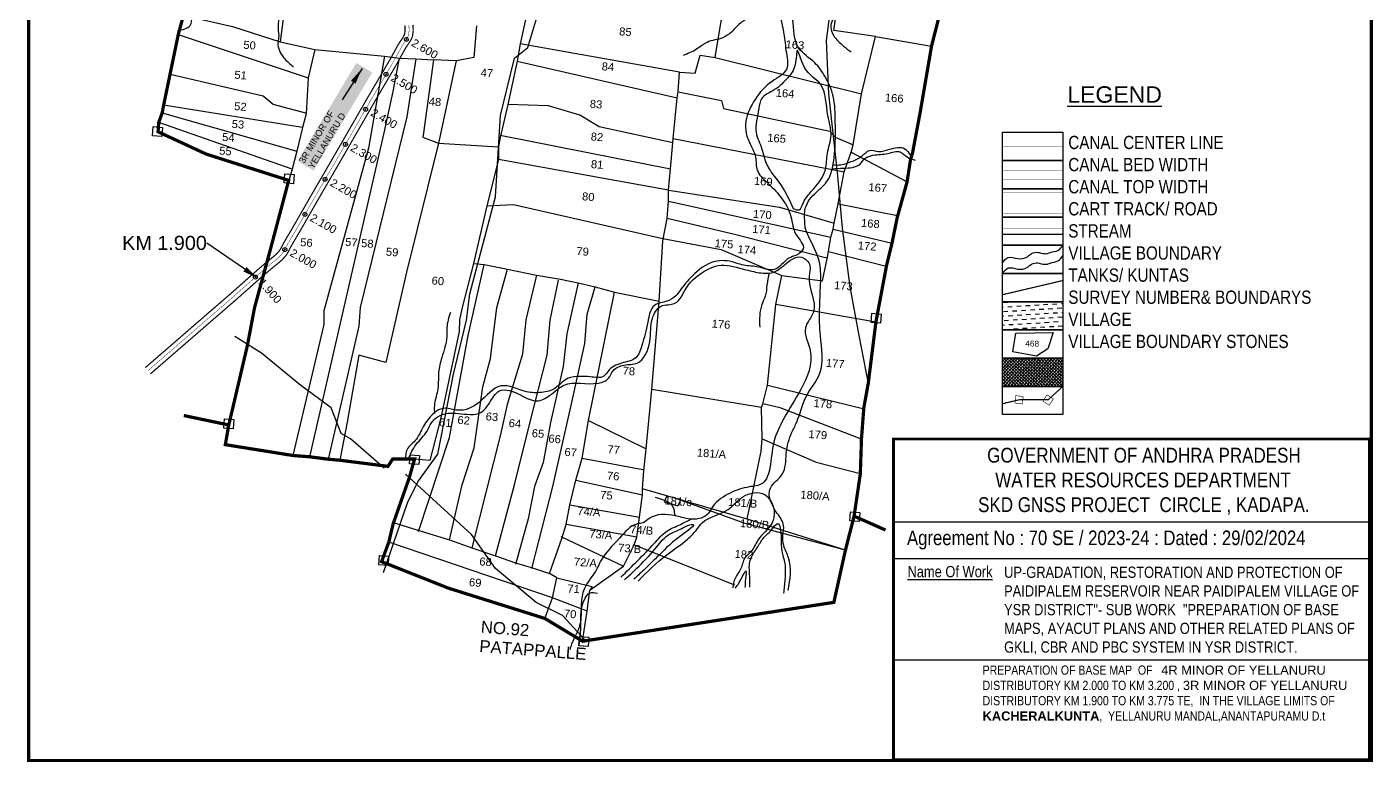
# Model space of a CAD drawing. Header units: inches. Extents: x 188909 to 213631, y 1617529 to 1627339.
# Drawn here: x 188909 to 192235, y 1623091 to 1624908 of the extents above; entities that cross this region are included whole.
import ezdxf
from ezdxf import colors
from ezdxf.entities.mleader import LeaderData, LeaderLine
from ezdxf.enums import TextEntityAlignment as Align
from ezdxf.math import Vec2, Vec3

# ---------------------------------------------------------------- set-up
doc = ezdxf.new("R2010")
doc.units = ezdxf.units.IN
doc.header["$MEASUREMENT"] = 0
doc.header["$PDMODE"] = 32
doc.header["$PDSIZE"] = 10
doc.linetypes.add('ACAD_ISO02W100', pattern=[15, 12, -3])
doc.linetypes.add('HIDDEN2', pattern=[0.1875, 0.125, -0.0625])
for name, color, linetype in [('CANAL1', 7, 'Continuous'), ('CSMark', 72, 'Continuous'), ('FRAME 025', 7, 'Continuous'), ('PAPER SIZE', 5, 'Continuous'), ('PLOT', 7, 'Continuous'), ('PLOT NO', 7, 'Continuous'), ('ROAD', 1, 'Continuous'), ('ROADS', 1, 'Continuous'), ('STREAM', 4, 'Continuous'), ('STRUCTURE', 5, 'Continuous'), ('TABLE', 7, 'Continuous'), ('tank', 4, 'Continuous'), ('text2', 7, 'Continuous'), ('TITLEBLOCK', 7, 'Continuous'), ('VILLAGE', 7, 'Continuous'), ('VILLAGE BOUNDARY', 5, 'Continuous'), ('VILLAGE BOUNDARY STONES', 1, 'Continuous'), ('VILLAGE BOUNDRY', 5, 'Continuous'), ('VILLAGE STONES', 240, 'Continuous')]:
    doc.layers.add(name, color=color, linetype=linetype)
doc.styles.add('A', font='arial.ttf')
doc.styles.add('ARIALN', font='ARIALN.TTF')
doc.styles.add('FONT1', font='Arial')
doc.styles.get("Standard").update_dxf_attribs({"font": 'arial.ttf'})
doc.linetypes.add('DOTS', pattern='A,1e-06,-3,["●",Standard,S=3,R=0,X=-1.25,Y=-1.25],-3', length=6.000001)
doc.dimstyles.get("Standard").update_dxf_attribs({"dimtxt": 0.18, "dimasz": 0.18, "dimexe": 0.18, "dimexo": 0.0625, "dimgap": 0.09, "dimtad": 0, "dimtih": 1, "dimtoh": 1, "dimdec": 4, "dimzin": 0, "dimdsep": 46, "dimtxsty": 'Standard', "dimcen": 0.09, "dimadec": 0, "dimazin": 0, "dimtfac": 1, "dimtdec": 4, "dimtofl": 0, "dimtmove": 0, "dimatfit": 3, "dimfxl": 1, "dimtolj": 1, "dimtzin": 0, "dimarcsym": 0})

msp = doc.modelspace()

# ---------------------------------------------------------------- hatches: boundary and pattern name
at = {"layer": 'tank'}
h = msp.add_hatch(dxfattribs=at)
h.set_pattern_fill('DASH', color=256, scale=88.613104, angle=3.5405, style=0)
h.set_pattern_definition([(3.5405362, (-372631.859, 386517.94), (10.3714623, 11.739531105), [11.07663805, -11.07663805])])
h.paths.add_polyline_path([(191319.8, 1624228.4), (191468.6, 1624228.4), (191468.6, 1624158.6), (191319.8, 1624158.6)])
at = {"layer": 'VILLAGE', "linetype": 'Continuous'}
h = msp.add_hatch(dxfattribs=at)
h.set_pattern_fill('SACNCR', color=256, scale=59.518453, angle=1.5303, style=0)
h.set_pattern_definition([(46.53031993, (-372631.859, 386517.9395), (-4.049515792, 3.838776326), []), (46.53031993, (-372627.9147, 386518.045), (-4.049515792, 3.838776326), [0, -5.579855])])
h.paths.add_polyline_path([(191319.8, 1624088.9), (191468.6, 1624088.9), (191468.6, 1624019.1), (191319.8, 1624019.1)])

# ---------------------------------------------------------------- linework, layer by layer
at = {"layer": 'CANAL1', "color": 6, "linetype": 'ByBlock', "ltscale": 2, "const_width": 3}
for points in [[(189201.1, 1624065.2), (189205.7, 1624069.2), (189212.2, 1624074.9), (189218.8, 1624080.5), (189225.3, 1624086.2), (189231.8, 1624091.8), (189238.3, 1624097.5), (189244.8, 1624103.1), (189250, 1624107.6), (189257.9, 1624114.5), (189264.4, 1624120.1), (189270.9, 1624125.8), (189277.4, 1624131.4), (189284, 1624137.1), (189290.5, 1624142.7), (189297, 1624148.4), (189306.7, 1624156.8), (189310, 1624159.7), (189316.5, 1624165.3), (189323, 1624171), (189329.6, 1624176.6), (189336.1, 1624182.3), (189342.6, 1624188), (189349.1, 1624193.6), (189355.6, 1624199.3), (189363.3, 1624205.9), (189368.7, 1624210.6), (189375.3, 1624216.2), (189381.8, 1624221.9), (189388.3, 1624227.5), (189394.8, 1624233.1), (189401.3, 1624238.8), (189407.8, 1624244.4), (189414.3, 1624250.1), (189419.9, 1624255), (189427.2, 1624261.4), (189433.6, 1624267.1), (189440, 1624272.8), (189446.4, 1624278.5), (189452.9, 1624284.3), (189459.3, 1624290), (189465.8, 1624295.7), (189472.3, 1624301.4), (189478.8, 1624307.1), (189485.4, 1624312.8), (189492, 1624318.4), (189498.7, 1624324.1), (189505.4, 1624329.7), (189514.6, 1624337.2), (189518.9, 1624340.6), (189525, 1624345.8), (189531.4, 1624352.6), (189534.4, 1624357), (189538.4, 1624363.9), (189542.9, 1624372.7), (189546.6, 1624379.4), (189551, 1624387.1), (189555.6, 1624394.7), (189559.8, 1624401.8), (189564.2, 1624409.2), (189568.5, 1624416.7), (189572.8, 1624424.1), (189577.1, 1624431.6), (189581.4, 1624439.1), (189585.7, 1624446.6), (189589.9, 1624454.1), (189593.1, 1624459.5), (189598.5, 1624469.1), (189602.8, 1624476.6), (189607.1, 1624484), (189611.4, 1624491.5), (189615.8, 1624499), (189620.1, 1624506.5), (189624.4, 1624513.9), (189628.8, 1624521.4), (189633.1, 1624528.9), (189637.4, 1624536.3), (189643.1, 1624546.1), (189646.1, 1624551.2), (189650.4, 1624558.7), (189654.7, 1624566.2), (189659.1, 1624573.6), (189663.4, 1624581.1), (189667.7, 1624588.6), (189672, 1624596), (189676.3, 1624603.5), (189680.7, 1624611), (189685, 1624618.4), (189689.3, 1624625.9), (189693.6, 1624633.4), (189697.9, 1624640.9), (189702.2, 1624648.3), (189705.6, 1624654.3), (189710.8, 1624663.3), (189715.1, 1624670.7), (189719.4, 1624678.2), (189723.7, 1624685.7), (189728, 1624693.2), (189732.2, 1624700.7), (189736.6, 1624708.1), (189740.9, 1624715.6), (189745.2, 1624723.1), (189749.5, 1624730.6), (189753.9, 1624738.1), (189758.2, 1624745.5), (189762.6, 1624753), (189768.2, 1624762.7), (189771.4, 1624767.9), (189775.8, 1624775.4), (189780.2, 1624782.8), (189784.6, 1624790.3), (189788.9, 1624797.7), (189793.3, 1624805.1), (189797.6, 1624812.6), (189801.9, 1624820), (189806.2, 1624827.4), (189810.4, 1624834.9), (189814.5, 1624842.3), (189818.1, 1624849), (189822.8, 1624857.5), (189827.2, 1624865.2), (189831.1, 1624871.3), (189837, 1624880), (189840.8, 1624886.5), (189842.1, 1624889.9), (189843.3, 1624899), (189843, 1624906.8), (189842.6, 1624911.5)], [(189214, 1624049.9), (189218.8, 1624054.1), (189225.3, 1624059.7), (189231.9, 1624065.4), (189238.4, 1624071.1), (189244.9, 1624076.7), (189251.4, 1624082.4), (189257.9, 1624088), (189263.1, 1624092.5), (189271, 1624099.3), (189277.5, 1624105), (189284, 1624110.7), (189290.5, 1624116.3), (189297.1, 1624122), (189303.6, 1624127.6), (189310.1, 1624133.3), (189319.8, 1624141.7), (189323.1, 1624144.6), (189329.6, 1624150.2), (189336.2, 1624155.9), (189342.7, 1624161.5), (189349.2, 1624167.2), (189355.7, 1624172.9), (189362.2, 1624178.5), (189368.7, 1624184.2), (189376.4, 1624190.8), (189381.8, 1624195.4), (189388.3, 1624201.1), (189394.9, 1624206.7), (189401.4, 1624212.4), (189407.9, 1624218), (189414.5, 1624223.7), (189421, 1624229.4), (189427.5, 1624235), (189433.1, 1624240), (189440.4, 1624246.5), (189446.9, 1624252.2), (189453.3, 1624257.9), (189459.7, 1624263.6), (189466.1, 1624269.3), (189472.6, 1624275), (189479, 1624280.7), (189485.4, 1624286.4), (189491.9, 1624292), (189498.4, 1624297.6), (189504.9, 1624303.2), (189511.5, 1624308.7), (189518.1, 1624314.2), (189527.2, 1624321.6), (189531.7, 1624325.2), (189538.8, 1624331.3), (189547, 1624340), (189551.4, 1624346.3), (189556, 1624354.4), (189560.5, 1624363.3), (189564, 1624369.6), (189568.2, 1624376.9), (189572.8, 1624384.5), (189577.1, 1624391.7), (189581.5, 1624399.1), (189585.8, 1624406.6), (189590.1, 1624414.1), (189594.5, 1624421.6), (189598.7, 1624429.1), (189603, 1624436.6), (189607.3, 1624444.1), (189610.4, 1624449.6), (189615.9, 1624459.1), (189620.2, 1624466.6), (189624.5, 1624474.1), (189628.8, 1624481.5), (189633.1, 1624489), (189637.4, 1624496.4), (189641.7, 1624503.9), (189646.1, 1624511.4), (189650.4, 1624518.8), (189654.7, 1624526.3), (189660.4, 1624536.1), (189663.4, 1624541.2), (189667.7, 1624548.7), (189672, 1624556.1), (189676.4, 1624563.6), (189680.7, 1624571.1), (189685, 1624578.5), (189689.3, 1624586), (189693.7, 1624593.5), (189698, 1624601), (189702.3, 1624608.4), (189706.6, 1624615.9), (189710.9, 1624623.4), (189715.2, 1624630.9), (189719.5, 1624638.4), (189723, 1624644.4), (189728.1, 1624653.3), (189732.4, 1624660.8), (189736.7, 1624668.3), (189741, 1624675.7), (189745.3, 1624683.2), (189749.6, 1624690.7), (189753.9, 1624698.2), (189758.2, 1624705.6), (189762.5, 1624713.1), (189766.8, 1624720.5), (189771.1, 1624728), (189775.5, 1624735.5), (189779.8, 1624742.9), (189785.5, 1624752.5), (189788.6, 1624757.8), (189793, 1624765.2), (189797.4, 1624772.7), (189801.8, 1624780.1), (189806.2, 1624787.6), (189810.6, 1624795), (189814.9, 1624802.5), (189819.3, 1624810), (189823.6, 1624817.6), (189827.8, 1624825.1), (189832, 1624832.7), (189835.7, 1624839.4), (189840.2, 1624847.7), (189844.3, 1624854.9), (189847.8, 1624860.3), (189853.9, 1624869.3), (189858.9, 1624877.8), (189861.7, 1624885), (189863.3, 1624898.2), (189862.9, 1624907.9), (189862.6, 1624912.6)]]:
    msp.add_lwpolyline(points, dxfattribs=at)
at = {"layer": 'CANAL1', "color": 1, "linetype": 'HIDDEN2', "ltscale": 20, "const_width": 1}
msp.add_lwpolyline([(189207.5, 1624057.6), (189212.3, 1624061.7), (189218.8, 1624067.3), (189225.3, 1624073), (189231.8, 1624078.6), (189238.4, 1624084.3), (189244.9, 1624089.9), (189251.4, 1624095.6), (189256.6, 1624100.1), (189264.4, 1624106.9), (189271, 1624112.6), (189277.5, 1624118.2), (189284, 1624123.9), (189290.5, 1624129.5), (189297, 1624135.2), (189303.5, 1624140.8), (189313.2, 1624149.2), (189316.6, 1624152.1), (189323.1, 1624157.8), (189329.6, 1624163.4), (189336.1, 1624169.1), (189342.6, 1624174.8), (189349.1, 1624180.4), (189355.7, 1624186.1), (189362.2, 1624191.7), (189369.9, 1624198.4), (189375.2, 1624203), (189381.8, 1624208.6), (189388.3, 1624214.3), (189394.9, 1624219.9), (189401.4, 1624225.6), (189407.9, 1624231.2), (189414.4, 1624236.9), (189420.9, 1624242.6), (189426.5, 1624247.5), (189433.8, 1624253.9), (189440.2, 1624259.6), (189446.7, 1624265.4), (189453.1, 1624271.1), (189459.5, 1624276.8), (189465.9, 1624282.5), (189472.4, 1624288.2), (189478.9, 1624293.9), (189485.4, 1624299.5), (189491.9, 1624305.2), (189498.5, 1624310.8), (189505.1, 1624316.4), (189511.8, 1624321.9), (189520.9, 1624329.4), (189525.3, 1624332.9), (189531.9, 1624338.6), (189539.2, 1624346.3), (189542.9, 1624351.7), (189547.2, 1624359.2), (189551.7, 1624368), (189555.3, 1624374.5), (189559.6, 1624382), (189564.2, 1624389.6), (189568.5, 1624396.8), (189572.8, 1624404.2), (189577.2, 1624411.6), (189581.5, 1624419.1), (189585.8, 1624426.6), (189590.1, 1624434.1), (189594.3, 1624441.6), (189598.6, 1624449.1), (189601.7, 1624454.5), (189607.2, 1624464.1), (189611.5, 1624471.6), (189615.8, 1624479), (189620.1, 1624486.5), (189624.4, 1624494), (189628.8, 1624501.5), (189633.1, 1624508.9), (189637.4, 1624516.4), (189641.7, 1624523.8), (189646.1, 1624531.3), (189651.8, 1624541.1), (189654.7, 1624546.2), (189659.1, 1624553.7), (189663.4, 1624561.2), (189667.7, 1624568.6), (189672, 1624576.1), (189676.4, 1624583.6), (189680.7, 1624591), (189685, 1624598.5), (189689.3, 1624606), (189693.6, 1624613.4), (189697.9, 1624620.9), (189702.3, 1624628.4), (189706.6, 1624635.9), (189710.9, 1624643.3), (189714.3, 1624649.4), (189719.5, 1624658.3), (189723.7, 1624665.8), (189728, 1624673.2), (189732.3, 1624680.7), (189736.6, 1624688.2), (189740.9, 1624695.7), (189745.2, 1624703.2), (189749.5, 1624710.6), (189753.8, 1624718.1), (189758.2, 1624725.6), (189762.5, 1624733), (189766.9, 1624740.5), (189771.2, 1624747.9), (189776.9, 1624757.6), (189780, 1624762.9), (189784.4, 1624770.3), (189788.8, 1624777.7), (189793.2, 1624785.2), (189797.6, 1624792.6), (189801.9, 1624800.1), (189806.3, 1624807.6), (189810.6, 1624815), (189814.9, 1624822.5), (189819.1, 1624830), (189823.3, 1624837.5), (189826.9, 1624844.2), (189831.5, 1624852.6), (189835.8, 1624860.1), (189839.4, 1624865.8), (189845.5, 1624874.7), (189849.9, 1624882.1), (189851.9, 1624887.5), (189853.3, 1624898.6), (189852.9, 1624907.4), (189852.6, 1624912.1)], dxfattribs=at)
at = {"layer": 'CANAL1', "color": 1, "linetype": 'HIDDEN2', "ltscale": 100, "const_width": 0.729, "elevation": -1}
msp.add_lwpolyline([(191319.8, 1624612.1), (191468.6, 1624612.1)], dxfattribs=at)
at = {"layer": 'CANAL1', "color": 5, "ltscale": 100, "const_width": 0.729, "elevation": -1}
for points in [[(191468.6, 1624553.3), (191319.8, 1624553.3)], [(191468.6, 1624531.4), (191319.8, 1624531.4)]]:
    msp.add_lwpolyline(points, dxfattribs=at)
at = {"layer": 'CANAL1', "color": 1, "ltscale": 100, "const_width": 0.729, "elevation": -1}
for points in [[(191468.6, 1624498.1), (191319.8, 1624498.1)], [(191468.6, 1624447.1), (191319.8, 1624447.1)]]:
    msp.add_lwpolyline(points, dxfattribs=at)
at = {"layer": 'CSMark'}
for p in [(189846.6, 1624876.5), (189796.1, 1624790.2), (189745.6, 1624703.9), (189695.8, 1624617.2), (189645.7, 1624530.7), (189595.7, 1624444), (189546.1, 1624357.3), (189473.5, 1624289.2)]:
    msp.add_point(p, dxfattribs=at)
at = {"layer": 'FRAME 025', "lineweight": -3}
for points in [[(191050.2, 1623684.7), (192225.9, 1623684.7)], [(191049.7, 1623594), (192225.4, 1623594)], [(191047.1, 1623343.4), (192222.9, 1623343.4)]]:
    msp.add_lwpolyline(points, dxfattribs=at)
at = {"layer": 'PAPER SIZE', "color": 5}
for points, const_width in [([(188912.9, 1627140.7), (192231, 1627140.7), (192231, 1623094.6), (188912.9, 1623094.6)], 8), ([(192225.9, 1623096.3), (191050.2, 1623096.3), (191050.2, 1623889), (192225.9, 1623889)], 7)]:
    msp.add_lwpolyline(points, close=True, dxfattribs=dict(at, const_width=const_width))
at = {"layer": 'PLOT'}
for points in [[(189551.7, 1625003.7), (189534.4, 1624870.9), (189620, 1624851.9), (189604, 1624781.4), (189599, 1624692.9), (189590, 1624659.2), (189575.4, 1624600.8), (189563.9, 1624555.9), (189555.7, 1624528.2)], [(190148.9, 1624963.1), (190127.9, 1624866), (190120.5, 1624822.8), (190097.5, 1624716.1), (190078, 1624634), (190073.8, 1624611.2), (190073.9, 1624579.7), (190045.6, 1624465.4), (190011.9, 1624323), (189983.6, 1624210.5), (189977.9, 1624183.9), (189977.2, 1624154.4), (189931.4, 1623941.4), (189904.1, 1623835.9), (189866.7, 1623839.6)], [(190045.6, 1624465.4), (190111, 1624468.3), (190479.8, 1624384.5), (190624.4, 1624357.1), (190774.2, 1624293.1), (190875, 1624279.6), (190886.8, 1624338.3), (190889.5, 1624352.3), (190895.3, 1624387.8), (190901, 1624407.4), (190903.2, 1624422.5), (190913.2, 1624470.2), (190928.2, 1624549), (190945.1, 1624597.8), (190950.2, 1624616.4), (190970.8, 1624742.4), (191005.4, 1624883.6), (190902.6, 1624898.8), (190909.4, 1624945.9)], [(189293.8, 1624929.5), (189340.9, 1624925.7), (189416.7, 1624908.4), (189534.4, 1624870.9)], [(190019.4, 1624909.9), (190013, 1624831.6), (189969.3, 1624823.6), (189913.8, 1624826.4), (189888.5, 1624645.7), (189887.2, 1624634.7), (189926, 1624620.6), (189846.7, 1624301.3), (189795.3, 1624078.2), (189729.1, 1624096.2), (189699.8, 1623930.8), (189682.1, 1623836.6)], [(190281.9, 1623389.3), (190292.9, 1623463.5), (190299.8, 1623515.9), (190383.3, 1623574.8), (190408.9, 1623627.8), (190415.7, 1623646.4), (190422.4, 1623695.8), (190430, 1623751.1), (190430.1, 1623765.8), (190433.5, 1623810.7), (190438.6, 1623864.5), (190453.1, 1624011.4), (190470.8, 1624229.7), (190480.4, 1624379.2), (190491, 1624434.4), (190494.3, 1624477.2), (190494.3, 1624503.9), (190498.9, 1624557), (190504.7, 1624620.9), (190505.5, 1624631.7), (190515.9, 1624731.9), (190518, 1624746.7), (190521.2, 1624795.7), (190560.3, 1624793.2), (190572.7, 1624838), (190609.1, 1624832.3), (190625.3, 1624926.6)], [(189282.9, 1624889.1), (189604, 1624781.4)], [(191005.4, 1624883.6), (191144.1, 1624860.2)], [(189620, 1624851.9), (189792.4, 1624835.3), (189829.6, 1624830.6), (189869.8, 1624828.5), (189913.8, 1624826.4)], [(190521.2, 1624795.7), (190127.9, 1624866)], [(189792.4, 1624835.3), (189753.2, 1624607.8), (189642.3, 1624206.1), (189642.6, 1624172.1), (189566.1, 1623848.3)], [(189607.5, 1623845.1), (189791.5, 1624646), (189813.9, 1624747.5), (189829.6, 1624830.6)], [(189869.8, 1624828.5), (189847.2, 1624685.6), (189732.6, 1624214.4), (189729.1, 1624167.7), (189654.4, 1623842.5)], [(189969.3, 1624823.6), (189926, 1624620.6), (190073.8, 1624611.2)], [(190120.5, 1624822.8), (190515.9, 1624731.9)], [(190609.1, 1624832.3), (190970.8, 1624742.4)], [(189598.3, 1624694.3), (189517.7, 1624715.8), (189492.6, 1624736.2), (189262.4, 1624790)], [(190518, 1624746.7), (190625.2, 1624725.3), (190630.1, 1624705.8), (190892.7, 1624650.1), (190905.6, 1624635.1), (190950.2, 1624616.4)], [(189590, 1624659.2), (189246.7, 1624714.3)], [(190504.7, 1624620.9), (190322.7, 1624660.2), (190274.7, 1624689.2), (190197.7, 1624712.2), (190097.5, 1624716.1)], [(189243.2, 1624695.3), (189575.4, 1624600.8)], [(189563.9, 1624555.9), (189234.5, 1624671.4)], [(190077.9, 1624640), (190498.9, 1624557)], [(190505.5, 1624631.7), (190928.2, 1624549)], [(190494.3, 1624503.9), (190073.9, 1624579.7)], [(190945.1, 1624597.8), (191083.6, 1624524.5)], [(190494.3, 1624503.9), (190768, 1624461.9), (190903.2, 1624422.5)], [(190494.3, 1624477.2), (190895.3, 1624387.8)], [(190913.2, 1624470.2), (191064, 1624440.7)], [(190885.2, 1624335.8), (190657, 1624394.7), (190491, 1624434.4)], [(190901, 1624407.4), (191046.4, 1624373.3)], [(190889.5, 1624352.3), (191035, 1624315.7)], [(189876.3, 1623660.7), (189952.8, 1623893), (189999.4, 1624144.6), (190038.7, 1624320.4)], [(189953.1, 1623640.1), (189984.3, 1623775.7), (190014, 1623867.3), (190035.4, 1624018), (190054.5, 1624087.7), (190070, 1624213.7), (190096, 1624308.8)], [(190011.9, 1624323), (190038.7, 1624320.4), (190096, 1624308.8), (190167.7, 1624294.2), (190227.3, 1624284.1), (190271.3, 1624275.2), (190313.2, 1624265.1), (190360.8, 1624252.3), (190470.8, 1624229.7)], [(190167.7, 1624294.2), (190141.9, 1624183.6), (190133.4, 1624098.6), (190095.3, 1623974), (190078.8, 1623900.1), (190008.5, 1623620)], [(190066.6, 1623600.4), (190113.9, 1623775.8), (190149.7, 1623921.4), (190194.6, 1624096), (190202.1, 1624182.4), (190222.5, 1624281.7)], [(190271.3, 1624275.2), (190243.1, 1624148.7), (190234, 1624068.3), (190202.8, 1623930.2), (190184.3, 1623830.8), (190163.1, 1623772.1), (190147.1, 1623692.2), (190115.8, 1623579)], [(190688.9, 1623690.9), (190723.1, 1623859.4), (190725.8, 1623889.6), (190724.2, 1623967), (190727.6, 1623976.3), (190739, 1624021.8), (190759.5, 1624221.2), (190774.2, 1624293.1)], [(190156.4, 1623569.3), (190208.6, 1623771.5), (190254.5, 1623975.6), (190287, 1624125.3), (190293.5, 1624197.7), (190313.2, 1624265.1)], [(190188.3, 1623445.7), (190207.9, 1623496.2), (190218.5, 1623545.9), (190199.7, 1623556.8), (190230.2, 1623643.5), (190241.4, 1623677.7), (190250.2, 1623726.7), (190265.1, 1623787.2), (190280.4, 1623841.7), (190296.1, 1623935.2), (190360.8, 1624252.3)], [(191006.6, 1624178.2), (190759.5, 1624221.2)], [(190724.2, 1623967), (190453.1, 1624011.4)], [(190739, 1624021.8), (190978, 1623963.6)], [(190970.9, 1623888.6), (190770.1, 1623966.5), (190727.6, 1623976.3)], [(190296.1, 1623935.2), (190438.6, 1623864.5)], [(190725.8, 1623889.6), (190858.9, 1623831.8), (190970.8, 1623802.6)], [(190280.4, 1623841.7), (190430.5, 1623813.9)], [(190265.1, 1623787.2), (190430, 1623751.1)], [(190931.3, 1623614.5), (190688.9, 1623690.9), (190430.1, 1623765.8)], [(190250.2, 1623726.7), (190422.4, 1623695.8)], [(189813.9, 1623682.8), (189882.6, 1623661.7), (189953.1, 1623640.1), (190008.5, 1623620), (190066.6, 1623600.4), (190115.7, 1623582.9), (190160.2, 1623569.5), (190199.7, 1623556.8)], [(190415.7, 1623646.4), (190241.4, 1623677.7)], [(190228.4, 1623647.8), (190383.3, 1623574.8)], [(190292.9, 1623463.5), (190207.9, 1623496.2), (189802.9, 1623633.9)], [(190408.9, 1623627.8), (190656.8, 1623528.4)], [(190218.5, 1623545.9), (190305.9, 1623524.8), (190299.8, 1623515.9)]]:
    msp.add_lwpolyline(points, dxfattribs=at)
at = {"layer": 'PLOT NO', "elevation": -1}
for points in [[(191319.8, 1624647), (191468.6, 1624647), (191468.6, 1624577.3), (191319.8, 1624577.3)], [(191319.8, 1624577.3), (191468.6, 1624577.3), (191468.6, 1624507.5), (191319.8, 1624507.5)], [(191319.8, 1624507.5), (191468.6, 1624507.5), (191468.6, 1624437.7), (191319.8, 1624437.7)], [(191319.8, 1624437.7), (191468.6, 1624437.7), (191468.6, 1624367.9), (191319.8, 1624367.9)], [(191319.8, 1624367.9), (191468.6, 1624367.9), (191468.6, 1624298.2), (191319.8, 1624298.2)], [(191319.8, 1624298.2), (191468.6, 1624298.2), (191468.6, 1624228.4), (191319.8, 1624228.4)], [(191319.8, 1624228.4), (191468.6, 1624228.4), (191468.6, 1624158.6), (191319.8, 1624158.6)], [(191319.8, 1624158.6), (191468.6, 1624158.6), (191468.6, 1624088.9), (191319.8, 1624088.9)], [(191319.8, 1624088.9), (191468.6, 1624088.9), (191468.6, 1624019.1), (191319.8, 1624019.1)], [(191319.8, 1624019.1), (191468.6, 1624019.1), (191468.6, 1623949.3), (191319.8, 1623949.3)]]:
    msp.add_lwpolyline(points, close=True, dxfattribs=at)
msp.add_lwpolyline([(191344.8, 1624104.4), (191352.4, 1624150.4), (191444.3, 1624152.5), (191431, 1624112.2), (191403.3, 1624093.7), (191344.8, 1624104.4)], dxfattribs=at)
at = {"layer": 'PLOT NO'}
for points in [[(190489.9, 1623748.3), (190483.1, 1623733.8), (190517.2, 1623723.9), (190524.5, 1623737.7)], [(190931.3, 1623614.5), (190680.7, 1623680.8), (190503, 1623745.6)]]:
    msp.add_lwpolyline(points, dxfattribs=at)
at = {"layer": 'PLOT NO', "color": 4}
for points in [[(191319.8, 1624324.8, -1), (191333.5, 1624337.9, -1), (191357.4, 1624335.1, -1), (191380.8, 1624339.6, -1), (191387.6, 1624345.1, -1), (191403.4, 1624350.5, -1), (191415.8, 1624348.5, -1), (191428, 1624347.2, -1), (191437.3, 1624350.1, -1), (191456.5, 1624355.3, -1), (191468.6, 1624367.9, -1)], [(191319.8, 1624298.6, -1), (191333.5, 1624311.8, -1), (191357.4, 1624309, -1), (191380.8, 1624313.5, -1), (191387.6, 1624319, -1), (191403.4, 1624324.4, -1), (191415.8, 1624322.3, -1), (191428, 1624321, -1), (191437.3, 1624324, -1), (191456.5, 1624329.2, -1), (191468.6, 1624341.8, -1)]]:
    msp.add_spline(points, degree=3, dxfattribs=at)
at = {"layer": 'ROAD'}
for points in [[(190982.3, 1626181.7), (190969.7, 1626147.8), (190945.8, 1625985.7), (190924.3, 1625951.8), (190930.9, 1625882.7), (190914.8, 1625811.1), (190934.7, 1625721.6), (190931.5, 1625593.9), (190948.4, 1625441.5), (190943.4, 1625425.9), (190912.9, 1625432.9), (190916.3, 1625413.6), (190927, 1625398.9), (190902.5, 1625258.3), (190883.6, 1625192.2), (190898.9, 1625116.6), (190897.8, 1624982.4), (190884.1, 1624874.1), (190889.8, 1624742), (190911.1, 1624547.5), (190923.5, 1624410.5), (190941.9, 1624264.8), (190964.7, 1624144.7), (190987.6, 1624026.1)], [(189789.9, 1623559.4), (189849.5, 1623731.2), (189874.6, 1623783), (189924.5, 1623851.9), (189963.1, 1624049.4), (189995, 1624183.1), (190002.9, 1624247.8), (190066.5, 1624487.8), (190078.7, 1624688.6), (190113.6, 1624829.9), (190146.5, 1624857), (190181.2, 1624972.1), (190203.2, 1625087.2), (190258.9, 1625240.2), (190292.6, 1625326.3), (190318.5, 1625356.4), (190342.2, 1625430), (190405.5, 1625531.3), (190472.8, 1625645.7), (190525.5, 1625704), (190545.5, 1625799.7), (190599.3, 1625911.5), (190615.4, 1625957)], [(189791.4, 1623816.6), (189708.3, 1623889.8), (189685.7, 1623902.6), (189660.6, 1623966.3), (189585.6, 1624021.2), (189488.1, 1624100.9), (189422.8, 1624142.8)], [(190287.3, 1623393), (190232.6, 1623452.7), (190166.8, 1623484.8), (190066.9, 1623569.1), (190007.4, 1623653.3), (189844, 1623802.4)]]:
    msp.add_lwpolyline(points, dxfattribs=at)
at = {"layer": 'ROADS', "ltscale": 0.15, "const_width": 1.46, "elevation": -1}
msp.add_lwpolyline([(191319.8, 1624410.1), (191468.6, 1624410.1)], dxfattribs=at)
at = {"layer": 'ROADS', "linetype": 'DOTS', "ltscale": 0.5, "elevation": -1}
msp.add_lwpolyline([(191319.8, 1624395.5), (191468.6, 1624395.5)], dxfattribs=at)
at = {"layer": 'STREAM'}
for points in [[(190643.8, 1625750.6), (190626, 1625801.8), (190599.3, 1625825.8), (190615.5, 1625841.3), (190637.3, 1625866.8), (190657.6, 1625895.2), (190684.3, 1625877.3), (190697.6, 1625831.9), (190702.5, 1625741.2), (190696, 1625666.6), (190721.4, 1625637), (190742.4, 1625586.1), (190753.9, 1625546.6), (190726.4, 1625477.1), (190734.1, 1625446.7), (190758.7, 1625412.6), (190831.1, 1625376.4), (190857.8, 1625356.9), (190863.6, 1625332.5), (190914.8, 1625284.7), (190941.3, 1625239.7), (190941.7, 1625203.9), (190929.3, 1625129), (190913.2, 1625101.7), (190860.9, 1625105.3), (190806.8, 1625097.1), (190787.9, 1625056.9), (190778.1, 1625022.8), (190767.4, 1624972), (190774.1, 1624916.1), (190781.7, 1624873.8), (190784.4, 1624849.6), (190785.4, 1624802.5), (190750.5, 1624773), (190708.2, 1624728.5), (190685.5, 1624674.5), (190686, 1624645), (190697.3, 1624615.2), (190709.1, 1624585.4), (190713.5, 1624553.3), (190737, 1624523.7), (190771, 1624487.6), (190796.7, 1624438.6), (190809.6, 1624393.7), (190826.9, 1624359.3), (190810.4, 1624343.8), (190791.6, 1624335.8), (190755.6, 1624308), (190712.4, 1624314.7), (190675.5, 1624319.5), (190657, 1624325.4), (190608.6, 1624327.7), (190552.5, 1624291.6), (190521.9, 1624255.1), (190512.1, 1624242.7), (190491, 1624229.9), (190459.3, 1624219), (190442.8, 1624177.8), (190428.5, 1624120.8), (190413.1, 1624089.9), (190378.3, 1624076.8), (190345, 1624056.9), (190334.1, 1624044.4), (190300.8, 1624042.7), (190274.2, 1624043.6), (190246.3, 1624039.2), (190214.3, 1624014.9), (190180.8, 1624004.1), (190143.5, 1624006), (190080, 1624020.2), (190025.9, 1623979.7), (189973.3, 1623960.2), (189941.9, 1623965.1), (189889.1, 1623920.8), (189867.9, 1623885), (189848.4, 1623863.5), (189844.3, 1623838.8)], [(189280.9, 1624898.4), (189312.1, 1624911.4), (189321.7, 1624954.5), (189353.5, 1624974.2), (189433.5, 1625015.6), (189471.5, 1625021.8), (189509.8, 1625056.4), (189543.7, 1625115.8), (189560.3, 1625156), (189586.3, 1625230.4), (189623.1, 1625251.1), (189660.1, 1625267.7), (189712.9, 1625267.7), (189754.5, 1625273.2), (189796.6, 1625281.3), (189861.2, 1625284.7), (189921, 1625347), (189957, 1625368.2), (189988.2, 1625380.3), (190003.9, 1625403), (190039.1, 1625442.6), (190091, 1625448.2), (190147.5, 1625441.6), (190206.9, 1625427.2), (190256.6, 1625421.1), (190287.7, 1625431.4), (190315.7, 1625449.2), (190325.3, 1625498.6), (190348.3, 1625567.9), (190384.7, 1625607.6), (190399.9, 1625641.2), (190439, 1625704.6), (190505.1, 1625718.1), (190558.6, 1625724.6), (190587.7, 1625797.4), (190593.7, 1625818.1), (190615.1, 1625801.6), (190625.5, 1625784.1), (190634.5, 1625765.4), (190642.7, 1625742.6), (190636.8, 1625695.2), (190631.9, 1625647.7), (190629.8, 1625620.8)], [(190789.5, 1623514.3), (190790.7, 1623595.8), (190778.8, 1623625.5), (190776.7, 1623652.1), (190778.5, 1623675.2), (190762.9, 1623705.1), (190745.8, 1623767.7), (190775.3, 1623802), (190785.1, 1623852.8), (190799.2, 1623906), (190811.1, 1623931.1), (190833.2, 1623992.1), (190868.3, 1624051.5), (190869.3, 1624144), (190867.5, 1624209.1), (190869.9, 1624271.4), (190867.8, 1624321.7), (190844.5, 1624381), (190832.2, 1624411.1), (190830.7, 1624428.5), (190832.2, 1624459.2), (190859.9, 1624499.5), (190887.7, 1624528.4), (190901.3, 1624569.3), (190906.3, 1624673.2), (190901, 1624736.2), (190880.9, 1624784.8), (190855.6, 1624818.7), (190815.7, 1624855.6), (190800.6, 1624926.9), (190795.8, 1624969.7), (190805.9, 1625006.2), (190817.8, 1625047.7), (190845.9, 1625070.5), (190910.9, 1625088.9), (190936.7, 1625091.4), (190960.5, 1625105.7), (190967, 1625191.5), (190956.7, 1625267.9), (190904.2, 1625338.4), (190902.1, 1625358.3), (190852.7, 1625392.8), (190858.1, 1625406.3), (190928.3, 1625404.6), (190959.1, 1625415.4), (190995.4, 1625411.9), (191030.5, 1625402), (191063, 1625386.3), (191098.8, 1625377), (191124.3, 1625374.4), (191151.4, 1625356.2), (191187.8, 1625363.7), (191228.3, 1625367.2)], [(190942.4, 1625094.1), (190925.8, 1625049.4), (190916.9, 1625013.5), (190909.4, 1624945.9), (190895.5, 1624911.6), (190902.3, 1624885.2), (190912.7, 1624873), (190926.8, 1624860.1), (190945.4, 1624845.7)], [(189517.1, 1625063.7), (189522.6, 1625025.2), (189533.5, 1624977.8), (189533.5, 1624948.1), (189529.5, 1624905), (189530.7, 1624880.5), (189529, 1624867.7), (189543.1, 1624832.3), (189567.9, 1624808.3)], [(190770.5, 1624993.7), (190740.2, 1624968.6), (190714.7, 1624942.8), (190675.2, 1624919.7), (190649.5, 1624894.8), (190628.2, 1624880.8), (190589.3, 1624869.3), (190563.6, 1624852.5), (190530.5, 1624837.2)], [(190802, 1624458.6), (190772.4, 1624516), (190745.9, 1624551.6), (190731, 1624583.2), (190725, 1624605.8), (190710.7, 1624646.4), (190717.5, 1624706.1), (190723.8, 1624729.7), (190756.3, 1624752.5), (190788.7, 1624781.9), (190807.1, 1624813.9), (190812.1, 1624849.4), (190830.4, 1624807.6), (190869.6, 1624765.9), (190888.2, 1624688), (190895.8, 1624639.3), (190886.8, 1624594.8), (190882.2, 1624555.7), (190846.8, 1624500.5), (190827.8, 1624473.7), (190816.7, 1624455.6), (190802, 1624458.6)], [(190900.5, 1624566.5), (190919.4, 1624566.7), (190945.8, 1624574.6), (190972.7, 1624588.7), (190990.6, 1624602.2), (191013.2, 1624599.6), (191039.9, 1624605), (191077.8, 1624606.6), (191091.4, 1624591.3)], [(190897.8, 1624557.1), (190926.6, 1624558.5), (190967.3, 1624568.7), (190979.5, 1624582.5), (190999.4, 1624590.3), (191035.9, 1624594.8), (191066.8, 1624598.4), (191084.7, 1624585.3), (191103.3, 1624578.1)], [(189849.5, 1623836.7), (189871, 1623875.9), (189897.6, 1623908.8), (189908.2, 1623928.7), (189928.2, 1623946.5), (189974.1, 1623952.4), (190030.3, 1623954.8), (190051.6, 1623977.8), (190076, 1624007.8), (190130, 1623997.1), (190169, 1623983.4), (190200.3, 1623996.3), (190236.2, 1624022.4), (190321.1, 1624027.3), (190346.1, 1624039.3), (190357.5, 1624057.7), (190384.1, 1624071.8), (190416.5, 1624076.5), (190447.7, 1624130.4), (190454.2, 1624186.7), (190475.6, 1624217.1), (190509.9, 1624224.7), (190538.4, 1624263), (190588.9, 1624306.8), (190616.9, 1624317.7), (190676.8, 1624309.5), (190695.7, 1624304.9), (190732.4, 1624298.7), (190752.2, 1624300.9), (190779.3, 1624318.2), (190823.7, 1624338.3), (190843.4, 1624317.8), (190841.4, 1624291.3), (190852.1, 1624202.6), (190832.5, 1624164.1), (190844.2, 1624108.1), (190820.9, 1624011.8), (190779.1, 1623939.5), (190754.3, 1623881.1), (190744.5, 1623818), (190726, 1623779.2), (190693.5, 1623770.7), (190646.9, 1623755.6), (190603.9, 1623722.5), (190588.6, 1623701.4), (190570.2, 1623692.3), (190542.8, 1623692.1), (190511, 1623699.1), (190446.4, 1623692.6), (190431.5, 1623682.3), (190417.6, 1623679.3), (190373, 1623643.8), (190326.3, 1623586.9), (190317.2, 1623568.4), (190285.6, 1623518.1), (190278.7, 1623481.7), (190274.6, 1623427.8), (190252.5, 1623375.8), (190250.5, 1623368.2)], [(190742.8, 1624299.7), (190737.3, 1624269.7), (190733.2, 1624241.8), (190724.9, 1624221.9), (190719.6, 1624165.7)], [(189955.3, 1624201.9), (189946.4, 1624164.3), (189946.3, 1624141.2), (189933.8, 1624090.5), (189926.1, 1624053.9), (189925.4, 1624029.8), (189923.2, 1624007.9), (189915.6, 1623971.8), (189915.8, 1623952.5)], [(190419, 1623537.8), (190489.7, 1623603.2), (190541.9, 1623642.1), (190562.2, 1623663.3), (190577.3, 1623681.8), (190641.9, 1623715.2), (190677.5, 1623746.2), (190731.8, 1623751.7), (190754.4, 1623695.3), (190749.2, 1623680.6), (190715.1, 1623639.4), (190697.3, 1623610.2), (190683, 1623595.3), (190672.8, 1623568.8), (190658.6, 1623544.7), (190652.7, 1623521)], [(190461.1, 1623745.6), (190507.3, 1623715.7), (190510.3, 1623700.9), (190512.4, 1623698)], [(190376.4, 1623547.5), (190418.3, 1623589), (190458.9, 1623631), (190490.4, 1623661.5), (190524.1, 1623678.1), (190538.3, 1623685.2), (190552, 1623691.5)], [(190385.5, 1623540.8), (190465.1, 1623622.4), (190496.2, 1623653.7), (190525.1, 1623667.1), (190544.5, 1623676.5), (190554.2, 1623678.1), (190524.7, 1623649.8), (190465.5, 1623596.8), (190432.9, 1623565.1), (190408.4, 1623542.3)], [(190694.9, 1623523.3), (190694.6, 1623555.7), (190693.9, 1623577.2), (190704.4, 1623607.4), (190713.1, 1623620), (190727.7, 1623643), (190747.9, 1623663.8), (190763.3, 1623680), (190772.5, 1623645.1), (190774.1, 1623612.1), (190781.4, 1623581), (190781.6, 1623541.8), (190778.5, 1623507.8)], [(190659, 1623520.1), (190673.5, 1623542.7), (190685.6, 1623563.2), (190684.5, 1623543.2), (190682.9, 1623522.4)], [(190273.2, 1623379.2), (190276.8, 1623408.9), (190288, 1623495.6), (190299.4, 1623508.4), (190319, 1623508.2)]]:
    msp.add_spline(points, degree=3, dxfattribs=at)
at = {"layer": 'VILLAGE BOUNDARY', "const_width": 8}
msp.add_lwpolyline([(191163.7, 1624937.4), (191144.1, 1624860.2), (191116.1, 1624697), (191097.1, 1624595.9), (191092.1, 1624579.4), (191083.6, 1624524.5), (191059.4, 1624436.9), (191046.4, 1624373.3), (191032.8, 1624317.4), (191006.6, 1624178.2), (190987.6, 1624026.1), (190976.8, 1623966.9), (190970.9, 1623888.6), (190968.1, 1623803.2), (190952.7, 1623698.5), (191030.4, 1623664.1), (190952.7, 1623698.5), (190931.3, 1623614.5), (190902.7, 1623485.4), (190281.9, 1623389.3), (190188.3, 1623445.7), (189950.2, 1623520.5), (189785.2, 1623586), (189802.9, 1623633.9), (189814, 1623680.3), (189854, 1623794.5), (189866.7, 1623839.6), (189812.6, 1623839.5), (189800.9, 1623821.5), (189682.1, 1623836.6), (189653.2, 1623839.2), (189607.5, 1623845.1), (189566.1, 1623848.3), (189399.1, 1623875.1), (189407.6, 1623923.7), (189296.5, 1623947.1), (189407.6, 1623923.7), (189453.8, 1624121.1), (189471.5, 1624214.6), (189510, 1624356), (189555.7, 1624528.2), (189351.9, 1624593.2), (189232.9, 1624648.4), (189234.5, 1624671.4), (189243.2, 1624695.3), (189246.7, 1624714.3), (189282.9, 1624889.1), (189293.8, 1624929.5)], dxfattribs=at)
at = {"layer": 'VILLAGE BOUNDARY STONES'}
for points in [[(189220.6, 1624661), (189243.6, 1624659.2), (189241.9, 1624636.4), (189218.9, 1624638.2)], [(189546.5, 1624544.6), (189569.5, 1624542.9), (189567.8, 1624520.1), (189544.8, 1624521.8)], [(190996.8, 1624199.7), (191019.8, 1624197.9), (191018, 1624175.2), (190995, 1624176.9)], [(189397.3, 1623938.9), (189420.3, 1623937.2), (189418.6, 1623914.4), (189395.6, 1623916.1)], [(189855.8, 1623850.2), (189878.8, 1623848.5), (189877, 1623825.7), (189854.1, 1623827.4)], [(190943.7, 1623709.4), (190966.7, 1623707.7), (190965, 1623684.9), (190942, 1623686.7)], [(189779.7, 1623601.3), (189802.7, 1623599.5), (189801, 1623576.8), (189778, 1623578.5)], [(190274.3, 1623400.9), (190297.3, 1623399.2), (190295.5, 1623376.4), (190272.5, 1623378.1)]]:
    msp.add_lwpolyline(points, close=True, dxfattribs=at)
at = {"layer": 'VILLAGE BOUNDRY', "linetype": 'ACAD_ISO02W100', "ltscale": 2, "const_width": 2.92, "elevation": -1}
for points in [[(191319.8, 1624245.8), (191468.6, 1624280.7)], [(191319.8, 1623976.4), (191361, 1623986.1), (191432.2, 1623986.1), (191468.6, 1624019.1)]]:
    msp.add_lwpolyline(points, dxfattribs=at)
at = {"layer": 'VILLAGE STONES', "const_width": 1.48, "elevation": -1}
for points in [[(191352.1, 1623996.3), (191370.5, 1623994.2), (191368.5, 1623975.8), (191350, 1623977.9)], [(191419.2, 1623982.6), (191429.3, 1623998.2), (191444.9, 1623988.1), (191434.8, 1623972.6)]]:
    msp.add_lwpolyline(points, close=True, dxfattribs=at)

# ---------------------------------------------------------------- texts
at = {"layer": 'CSMark', "color": 1}
for s, rotation, p in [('2.600', 329.7076, (189861.8, 1624871)), ('2.500', 329.4978, (189811.4, 1624784.6)), ('2.400', 330.0342, (189760.9, 1624698.4)), ('2.300', 330.0209, (189711.1, 1624611.7)), ('2.200', 329.8633, (189661, 1624525.1)), ('2.100', 330.2984, (189611, 1624438.6)), ('2.000', 330.5089, (189561.4, 1624351.8)), ('1.900', 311.2883, (189486.6, 1624281))]:
    msp.add_text(s, height=20, rotation=rotation, dxfattribs=at).set_placement(p, align=Align.MIDDLE_LEFT)
at = {"layer": 'PLOT NO'}
for s, p in [('85', (190371.6, 1624887)), ('50', (189443, 1624853.8)), ('163', (190782.9, 1624855.2)), ('84', (190328.5, 1624800.5)), ('51', (189420.8, 1624779.7)), ('47', (190029.4, 1624785.3)), ('164', (190758.5, 1624735.3)), ('166', (191028.2, 1624723.5)), ('52', (189420.4, 1624702.1)), ('48', (189901.1, 1624713.7)), ('83', (190299.1, 1624707.9)), ('53', (189414.3, 1624658.2)), ('54', (189390.6, 1624625.9)), ('82', (190301.4, 1624627.2)), ('165', (190737.6, 1624624.2)), ('55', (189383.4, 1624592.2)), ('81', (190301.8, 1624558.9)), ('169', (190704.7, 1624517.7)), ('167', (190987.5, 1624502)), ('80', (190279.9, 1624479.2)), ('170', (190702.3, 1624435.7)), ('171', (190700.4, 1624398.6)), ('168', (190969.3, 1624413.5)), ('56', (189583.5, 1624365.9)), ('57', (189694.5, 1624366.7)), ('58', (189734, 1624363.7)), ('175', (190607.7, 1624363.3)), ('172', (190961.2, 1624357.8)), ('59', (189795.3, 1624342.5)), ('79', (190265.9, 1624344.1)), ('174', (190664.1, 1624348.7)), ('60', (189908.2, 1624271.1)), ('173', (190902.7, 1624259.7)), ('176', (190600.3, 1624164.6)), ('177', (190882.4, 1624067.5)), ('78', (190380.1, 1624048.4)), ('178', (190851.8, 1623968.3)), ('62', (189972, 1623926.7)), ('63', (190041.9, 1623935.4)), ('61', (189926.7, 1623920.8)), ('64', (190098.7, 1623918.9)), ('65', (190155.8, 1623894)), ('179', (190839.3, 1623891.7)), ('66', (190196.8, 1623880.6)), ('67', (190236.5, 1623847.7)), ('77', (190342.7, 1623854.2)), ('181/A', (190563.6, 1623846.1)), ('76', (190341.5, 1623788.9)), ('75', (190324.8, 1623741.5)), ('181/c', (190483.6, 1623727.8)), ('181/B', (190640.7, 1623724.3)), ('180/A', (190819.4, 1623742.4)), ('74/A', (190268.4, 1623701.8)), ('74/B', (190398.8, 1623656.4)), ('180/B', (190670.1, 1623671.6)), ('73/A', (190297.8, 1623645.3)), ('73/B', (190369.2, 1623610.9)), ('182', (190656.8, 1623595.7)), ('68', (190026, 1623577.1)), ('72/A', (190259.8, 1623576.2)), ('69', (190000.6, 1623525.7)), ('71', (190243.6, 1623510.1)), ('70', (190235.1, 1623448.1))]:
    msp.add_text(s, height=19.78, rotation=355.6618, dxfattribs=at).set_placement(p)
msp.add_text('468', height=14.59, rotation=358.6877, dxfattribs=at).set_placement((191392.8, 1624125, -1), align=Align.MIDDLE_CENTER)
at = {"layer": 'STRUCTURE', "color": 5, "insert": (189580, 1624576.8), "char_height": 16, "width": 278.994, "attachment_point": 1, "rotation": 59.0998, "style": 'FONT1', "bg_fill": 1, "box_fill_scale": 1.1, "bg_fill_color": 7, "bg_fill_true_color": 16777215, "bg_fill_transparency": 0}
msp.add_mtext('{\\C1;3R MINOR OF YELLANURU D}', dxfattribs=at)
at = {"layer": 'TABLE', "extrusion": (0.000201441, 0.004807, 0.999988), "style": 'A'}
msp.add_text('%%ULEGEND', height=40.68, rotation=359.9999, dxfattribs=at).set_placement((191596.4, 1624721.6, 7848.6), align=Align.MIDDLE)
at = {"layer": 'text2'}
for s, p in [('NO.92', (190029.5, 1623410.5)), ('PATAPPALLE', (190025.9, 1623362.9))]:
    msp.add_text(s, height=29.67, rotation=355.6618, dxfattribs=at).set_placement(p)
at = {"layer": 'TITLEBLOCK', "extrusion": (0.000201441, 0.004807, 0.999988), "style": 'ARIALN'}
msp.add_text('%%UName Of Work', height=27.729, rotation=359.9999, dxfattribs=at).set_placement((191084.7, 1623528.6, 7839.4))
at = {"layer": 'TITLEBLOCK', "extrusion": (0.000201441, 0.004807, 0.999988), "attachment_point": 1, "text_direction": (1, -1e-06, -0.000201), "style": 'ARIALN'}
for s, insert, char_height, width in [('CANAL CENTER LINE \\PCANAL BED WIDTH {\\H1.52882x; }\\PCANAL TOP WIDTH {\\H1.35255x; }\\PCART TRACK/ ROAD{\\H1.4113x; }\\PSTREAM {\\H1.39172x; }\\PVILLAGE BOUNDARY{\\H1.39825x; }\\PTANKS/ KUNTAS{\\H1.39607x; }\\PSURVEY NUMBER& BOUNDARYS{\\H1.3968x; }\\PVILLAGE{\\H1.39655x; }\\PVILLAGE BOUNDARY STONES{\\H1.39664x; }', (191482, 1624638.3, -1), 32.77, 687.055), ('\\pi47.97778;GOVERNMENT OF ANDHRA PRADESH  \\P\\pi67.92599;WATER RESOURCES DEPARTMENT      \\P\\pi25.55325;SKD GNSS PROJECT  CIRCLE , KADAPA.', (191233.6, 1623867.4, -5.6), 36.67, 864.868), ('Agreement No : 70 SE / 2023-24 : Dated : 29/02/2024', (191083.4, 1623662.9, -6.6), 36.047, 1163.558), ('UP-GRADATION, RESTORATION AND PROTECTION OF PAIDIPALEM RESERVOIR NEAR PAIDIPALEM VILLAGE OF YSR DISTRICT"- SUB WORK  "PREPARATION OF BASE MAPS, AYACUT PLANS AND OTHER RELATED PLANS OF GKLI, CBR AND PBC SYSTEM IN YSR DISTRICT.', (191323.4, 1623573.7, -5.9), 27.7286, 895.045), ('PREPARATION OF BASE MAP  OF  {\\C1; \\Farial|c0;4R MINOR OF YELLANURU \\fArial Narrow|b0|i0|c0|p34; DISTRIBUTORY }KM {\\C0;2.000 TO KM 3.200\\C1; , \\Farial|c0;3R MINOR OF YELLANURU \\fArial Narrow|b0|i0|c0|p34; DISTRIBUTORY }KM {\\C0;1.900 TO KM 3.775 TE, \\C1; }IN THE VILLAGE LIMITS OF {\\fArial|b1|i0|c0|p34;\\C5;KACHERALKUNTA},  {\\C5;YELLANURU} MANDAL,ANANTAPURAMU D.t', (191270.3, 1623329.3, -12.3), 22.6646, 928.918)]:
    msp.add_mtext(s, dxfattribs=dict(at, insert=insert, char_height=char_height, width=width))

# ---------------------------------------------------------------- leaders
at = {"layer": 'PAPER SIZE', "color": 1}
msp.add_leader([(189736.8, 1624804.6), (189687.4, 1624727.5)], dimstyle='Standard', override={"dimasz": 40, "dimgap": 0.09, "dimtad": 0, "dimtfill": 2, "dimtfillclr": 5}, dxfattribs=at)
at = {"layer": 'VILLAGE STONES', "color": 1}
ml = msp.add_multileader_mtext('Standard', dxfattribs=at)
ml.set_content('KM 1.900', color=1)
ml.set_leader_properties()
ml.build(insert=Vec2(0, 0))
ml.multileader.update_dxf_attribs({"dogleg_length": 0.36, "arrow_head_size": 40})
ctx = ml.context
ctx.base_point, ctx.char_height, ctx.arrow_head_size, ctx.landing_gap_size, ctx.plane_origin = Vec3(189149.9, 1624373.4), 35, 40, 0.09, Vec3(190385.6, 1624663.3)
ctx.text_align_type = 2
notes = []
notes.append((ctx, [(1, (1, 1, 0), (189353.5, 1624373.4), (-1, 0), 1.396927018504357e-11, [(0, [(189480.3, 1624285.9)], 0, [])])]))
ctx.mtext.insert, ctx.mtext.alignment, ctx.mtext.flow_direction = Vec3(189353.4, 1624391.2), 3, 5
for ctx, leaders in notes:
    for number, flags, end, landing, length, lines in leaders:
        leader = LeaderData()
        leader.index, (leader.has_last_leader_line, leader.has_dogleg_vector, leader.attachment_direction) = number, flags
        leader.last_leader_point, leader.dogleg_vector, leader.dogleg_length = Vec3(end), Vec3(landing), length
        for number, points, colour, breaks in lines:
            line = LeaderLine()
            line.index, line.vertices, line.color, line.breaks = number, Vec3.list(points), colors.encode_raw_color(colour), breaks
            leader.lines.append(line)
        ctx.leaders.append(leader)

doc.saveas('drawing.dxf')
